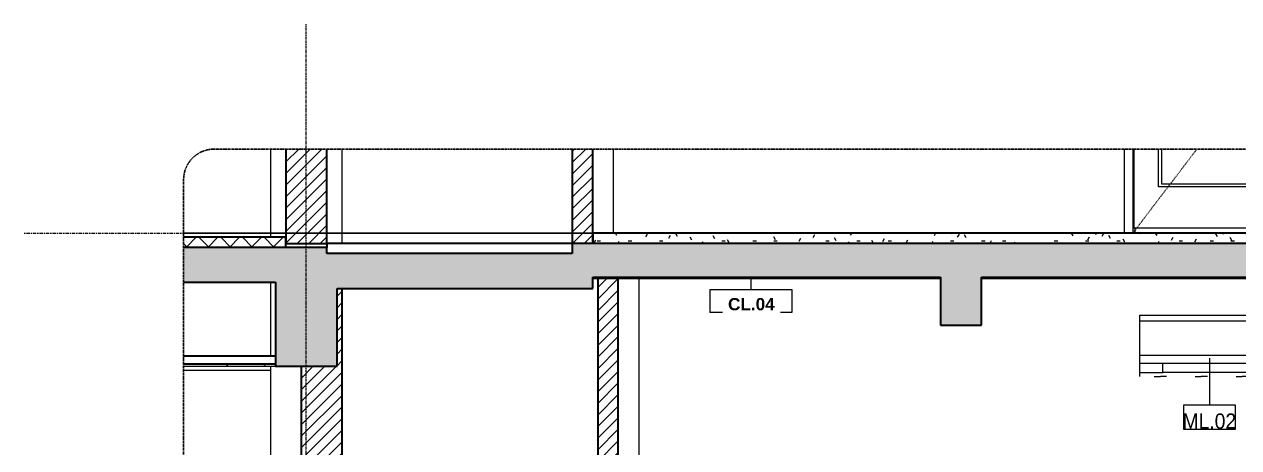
# Model space of a CAD drawing. Header units: millimetres. Extents: x 66631 to 260610, y 416 to 78637.
# Drawn here: x 145688 to 151624, y 4553 to 6619 of the extents above; entities that cross this region are included whole.
import ezdxf

# ---------------------------------------------------------------- set-up
doc = ezdxf.new("R2010")
doc.units = ezdxf.units.MM
for name, pattern in [('Centre', [31.75, 6.35, -4.7625, 15.875, -4.7625]), ('Dash', [6, 3, -3]), ('Grid Line', [22.225, 12.7, -3.175, 3.175, -3.175]), ('Hidden', [7.14375, 4.7625, -2.38125]), ('IMPORT-CENTER _2_', [40.64, 25.4, -5.08, 5.08, -5.08])]:
    doc.linetypes.add(name, pattern=pattern)
for name, color, linetype, lineweight in [('0-5', 130, 'Continuous', 5), ('A-CLNG-1', 250, 'Continuous', 35), ('A-CLNG-FNSH-1', 7, 'Continuous', 18), ('A-CLNG-IDEN', 151, 'Continuous', 9), ('A-CLNG-PATT-3', 13, 'Continuous', 18), ('A-DETL-GENF', 92, 'Continuous', 18), ('A-DETL-GENF-4', 92, 'Hidden', 25), ('A-DETL-GENF-5', 9, 'Continuous', 18), ('A-DETL-GENF-HDLN-1', 7, 'Dash', 18), ('A-DETL-MEDM', 33, 'Continuous', 35), ('A-DOOR', 31, 'Continuous', 18), ('A-DOOR-3', 7, 'Continuous', 18), ('A-FLOR-FNSH-1', 250, 'Continuous', 35), ('A-FLOR-LEVL-2', 51, 'Centre', 9), ('A-FLOR-PATT-1', 253, 'Continuous', 18), ('A-FLOR-PATT-2', 8, 'Continuous', 18), ('A-FLOR-PATT-3', 67, 'Continuous', 18), ('A-WALL-2', 250, 'Continuous', 35), ('A-WALL-3', 7, 'Continuous', 18), ('A-WALL-PATT-1', 9, 'Continuous', 18), ('A-WALL-PATT-2', 111, 'Continuous', 18), ('G-IMPT', 8, 'Continuous', 18), ('G-IMPT-4', 8, 'IMPORT-CENTER _2_', 18), ('M-EQPM', 50, 'Continuous', 18), ('M-EQPM-2', 7, 'Continuous', 18), ('M-EQPM-3', 50, 'Continuous', 25), ('M-EQPM-IDEN', 50, 'Continuous', 9), ('S-BEAM-2', 7, 'Continuous', 18), ('S-COLS-9', 7, 'Continuous', 18), ('S-GRID-1', 1, 'Grid Line', 9)]:
    doc.layers.add(name, color=color, linetype=linetype, lineweight=lineweight)
doc.styles.add('Arial_2', font='arial.ttf', dxfattribs={"width": 0.9, "height": 75})
doc.styles.add('Arial_B_3', font='arialbd.ttf', dxfattribs={"height": 60})
pattern_1 = [(50, (-72898.96, 15875), (364.368, -31.878), [38.1, -419.1]), (355, (-72898.96, 15875), (-70.486, 382.113), [30.48, -335.28]), (100.451, (-72868.6, 15872.34), (293.885, 350.233), [32.38, -356.18]), (46.184, (-72898.96, 15976.6), (542.158, -84.086), [57.15, -628.65]), (96.636, (-72853.8, 15969.6), (474.805, 494.855), [48.57, -534.27]), (351.184, (-72898.96, 15976.6), (474.81, 494.85), [45.72, -502.92]), (21, (-72848.15, 15951.2), (303.2285, -204.5305), [38.1, -419.1]), (326, (-72848.15, 15951.2), (123.604, 368.376), [30.48, -335.28]), (71.451, (-72822.9, 15934.16), (426.834, 163.843), [32.38, -356.18]), (37.5, (-72898.96, 15875), (6.1766, 169.1102), [3.353, -327.863, 3.353, -337.007, -336.55]), (37.5, (-72898.96, 15875), (6.1766, 169.1102), [-671.576, 3.353, -333.197]), (7.5, (-72898.96, 15875), (133.639, 200.3615), [3.353, -190.703, 3.353, -320.243, -128.27]), (7.5, (-72898.96, 15875), (133.639, 200.3615), [-517.652, 3.353, -124.917]), (327.5, (-73012.24, 15875), (271.1818, -11.4584), [3.353, -123.647, 3.353, -392.887, -525.78]), (327.5, (-73012.24, 15875), (271.1818, -11.4584), [-523.24, 3.353, -522.427]), (317.5, (-73063.04, 15875), (296.2585, 50.853), [3.353, -161.747, 3.353, -259.791, -373.38]), (317.5, (-73063.04, 15875), (296.2585, 50.853), [-428.244, 3.353, -370.027]), (45, (-72898.96, 15875), (-125.7236, 125.7236), []), (45, (-72898.96, 16065.5), (-125.7236, 125.7236), [])]
pattern_2 = [(45, (-72898.955, 15875), (-28.28427, 28.28427), [])]
pattern_3 = [(45, (151520.05, 15875), (-28.28427, 28.28427), [])]

# ---------------------------------------------------------------- blocks, each defined once
blk = doc.blocks.new('NCV_TKTC_KET CAU_rvt-7-TKCS_CĂN HỘ LOẠI 1B - MẶT CẮT 6')
at = {"layer": 'A-FLOR-PATT-1'}
h = blk.add_hatch(dxfattribs=at)
h.set_pattern_fill('FP_24', color=256, style=0, pattern_type=2)
h.set_pattern_definition(pattern_1)
h.paths.add_polyline_path([(-73873.6, 5380), (-69302.6, 5380), (-69302.6, 5385), (-74052.6, 5385), (-74052.6, 5380), (-73992, 5380)])
h.paths.add_polyline_path([(-75827.6, 5380), (-74252.6, 5380), (-74252.6, 5385), (-75952.6, 5385), (-75952.6, 5380)])
h = blk.add_hatch(dxfattribs=at)
h.set_pattern_fill('FP_24', color=256, style=0, pattern_type=2)
h.set_pattern_definition(pattern_1)
h.paths.add_polyline_path([(-73873.6, 5380), (-69302.6, 5380), (-69302.6, 5385), (-74052.6, 5385), (-74052.6, 5380), (-73992, 5380)])
h.paths.add_polyline_path([(-75827.6, 5380), (-74252.6, 5380), (-74252.6, 5385), (-75952.6, 5385), (-75952.6, 5380)])
at = {"layer": 'A-FLOR-FNSH-1'}
for p, q in [((-75952.6, 5380), (-74252.6, 5380)), ((-74052.6, 5380), (-69302.6, 5380))]:
    blk.add_line(p, q, dxfattribs=at)
at = {"layer": 'S-BEAM-2'}
blk.add_line((-77527.6, 4930), (-77952.6, 4930), dxfattribs=at)
at = {"layer": 'S-COLS-9'}
for p, q in [((-77527.6, 6010.3), (-77527.6, 5580)), ((-77177.6, 5550), (-77177.6, 6010.3)), ((-77527.6, 5360), (-77527.6, 5000)), ((-77527.6, 4950), (-77527.6, 2130))]:
    blk.add_line(p, q, dxfattribs=at)
blk = doc.blocks.new('DOOR_CW_01 CANH MO-PANEL KINH - DIW_01-900x2200-CỬA GỖ VÂN LAMINATE-553393-TKCS_CĂN HỘ LOẠI 1B - MẶT CẮT 6')
at = {"layer": 'A-DETL-GENF-HDLN-1'}
blk.add_line((-73312.6, 5600), (-72999.1, 6010.3), dxfattribs=at)
at = {"layer": 'A-DOOR-3'}
for p, q in [((-73352.6, 5600), (-73352.6, 6010.3)), ((-73312.6, 6010.3), (-73312.6, 5600)), ((-73307.6, 6010.3), (-73307.6, 5626)), ((-73187.6, 5826), (-73187.6, 6010.3)), ((-73172.6, 6010.3), (-73172.6, 5841)), ((-72632.6, 5841), (-72632.6, 6010.3)), ((-72617.6, 6010.3), (-72617.6, 5826)), ((-72497.6, 5626), (-72497.6, 6010.3)), ((-72492.6, 5600), (-72492.6, 6010.3)), ((-72452.6, 6010.3), (-72452.6, 5600)), ((-72617.6, 5826), (-73187.6, 5826)), ((-73172.6, 5841), (-72632.6, 5841)), ((-73307.6, 5626), (-72497.6, 5626)), ((-73302.6, 5626), (-73302.6, 5600)), ((-72502.6, 5626), (-72502.6, 5600))]:
    blk.add_line(p, q, dxfattribs=at)
blk = doc.blocks.new('NCV_TKTC_TANG 2_rvt-6-TKCS_CĂN HỘ LOẠI 1B - MẶT CẮT 6')
at = {"layer": 'A-FLOR-PATT-3'}
h = blk.add_hatch(dxfattribs=at)
h.set_pattern_fill('FP_25', color=256, style=0, pattern_type=2)
h.set_pattern_definition([(0, (-72898.955, 15875), (203.2, 50.8), [16.764, -135.636, 16.764, -135.636, -812.8]), (0, (-72898.955, 15875), (203.2, 50.8), [-304.8, 16.764, -288.036, 16.764, -135.636, -355.6]), (0, (-72898.955, 15875), (203.2, 50.8), [-762, 16.764, -84.836, 16.764, -237.236]), (120, (-72822.755, 15900.4), (-145.5941, 150.57636), [16.764, -135.636, 16.764, -135.636, -812.8]), (120, (-72822.755, 15900.4), (-145.5941, 150.57636), [-304.8, 16.764, -288.036, 16.764, -135.636, -355.6]), (120, (-72822.755, 15900.4), (-145.5941, 150.57636), [-762, 16.764, -84.836, 16.764, -237.236]), (240, (-72797.355, 16002), (-57.6059, -201.37636), [16.764, -135.636, 16.764, -135.636, -812.8]), (240, (-72797.355, 16002), (-57.6059, -201.37636), [-304.8, 16.764, -288.036, 16.764, -135.636, -355.6]), (240, (-72797.355, 16002), (-57.6059, -201.37636), [-762, 16.764, -84.836, 16.764, -237.236])])
h.paths.add_polyline_path([(-75952.6, 5550), (-72352.6, 5550), (-72352.6, 5600), (-75952.6, 5600)])
at = {"layer": 'A-WALL-PATT-1'}
h = blk.add_hatch(dxfattribs=at)
h.set_pattern_fill('FP_22', color=256, style=0, pattern_type=2)
h.set_pattern_definition(pattern_2)
h.paths.add_polyline_path([(-75952.6, 5550), (-75952.6, 6010.3), (-76052.6, 6010.3), (-76052.5, 5550)])
at = {"layer": 'A-FLOR-FNSH-1'}
for p, q in [((-72352.6, 5600), (-75952.6, 5600)), ((-75952.6, 5600), (-75952.6, 5550)), ((-76052.6, 5550), (-77252.6, 5550)), ((-77252.6, 5550), (-77252.6, 5530))]:
    blk.add_line(p, q, dxfattribs=at)
at = {"layer": 'A-WALL-2'}
for p, q in [((-76052.6, 6010.3), (-76052.6, 5550)), ((-75952.6, 5550), (-75952.6, 6010.3))]:
    blk.add_line(p, q, dxfattribs=at)
at = {"layer": 'A-WALL-3'}
for p, q in [((-73352.6, 5700), (-73352.6, 6010.3)), ((-73352.6, 5600), (-73352.6, 5700))]:
    blk.add_line(p, q, dxfattribs=at)
at = {"layer": 'S-COLS-9'}
blk.add_line((-75852.6, 6010.3), (-75852.6, 5600), dxfattribs=at)
at = {"layer": 'A-DOOR'}
blk.add_blockref('DOOR_CW_01 CANH MO-PANEL KINH - DIW_01-900x2200-CỬA GỖ VÂN LAMINATE-553393-TKCS_CĂN HỘ LOẠI 1B - MẶT CẮT 6', (0, 0), dxfattribs=at)
blk = doc.blocks.new('Air_Conditioner_on_wall_20381 - Air_Conditioner_on_wall_20381-V85-TKCS_CĂN HỘ LOẠI 1B - MẶT CẮT 6')
at = {"layer": 'M-EQPM-2'}
for p, q in [((-73277.6, 5170), (-73277.6, 5200)), ((-73277.6, 5200), (-72477.6, 5200)), ((-73277.6, 5004.1), (-73277.6, 5170)), ((-72477.6, 5170), (-73277.6, 5170)), ((-72477.6, 5200), (-72477.6, 5170)), ((-72477.6, 5170), (-72477.6, 5004.1)), ((-73277.6, 4964.8), (-73277.6, 5004.1)), ((-73277.6, 5004.1), (-72477.6, 5004.1)), ((-72477.6, 5004.1), (-72477.6, 4964.8)), ((-73277.6, 4919.1), (-73277.6, 4964.8)), ((-73277.6, 4964.8), (-73165.6, 4964.8)), ((-73165.6, 4964.8), (-72497.6, 4964.8)), ((-73165.6, 4919.1), (-73165.6, 4964.8)), ((-72497.6, 4964.8), (-72477.6, 4964.8)), ((-72497.6, 4964.8), (-72497.6, 4919.1)), ((-72477.6, 4964.8), (-72477.6, 4919.1)), ((-73277.6, 4900), (-73277.6, 4919.1)), ((-73277.6, 4919.1), (-73165.6, 4919.1)), ((-73207.5, 4900), (-73177.6, 4900)), ((-73147.6, 4900), (-73177.6, 4900)), ((-72497.6, 4919.1), (-73165.6, 4919.1)), ((-73007.5, 4900), (-72977.6, 4900)), ((-72947.6, 4900), (-72977.6, 4900)), ((-72807.5, 4900), (-72777.6, 4900)), ((-72747.6, 4900), (-72777.6, 4900)), ((-72607.5, 4900), (-72577.6, 4900)), ((-72547.6, 4900), (-72577.6, 4900)), ((-72497.6, 4919.1), (-72477.6, 4919.1)), ((-72477.6, 4919.1), (-72477.6, 4900))]:
    blk.add_line(p, q, dxfattribs=at)
blk = doc.blocks.new('NCV_TKTC_TANG 1_rvt-6-TKCS_CĂN HỘ LOẠI 1B - MẶT CẮT 6')
at = {"layer": 'A-WALL-PATT-1'}
h = blk.add_hatch(dxfattribs=at)
h.set_pattern_fill('FP_22', color=256, style=0, pattern_type=2)
h.set_pattern_definition(pattern_2)
h.paths.add_polyline_path([(-75927.6, 2150), (-75827.6, 2150), (-75827.6, 5380), (-75927.6, 5380), (-75927.6, 2200)])
at = {"layer": 'A-WALL-2'}
for p, q in [((-75827.6, 5380), (-75927.6, 5380)), ((-75927.6, 5380), (-75927.6, 2150)), ((-75827.6, 2150), (-75827.6, 5380))]:
    blk.add_line(p, q, dxfattribs=at)
at = {"layer": 'S-COLS-9'}
blk.add_line((-75727.9, 5380), (-75727.9, 2200), dxfattribs=at)
at = {"layer": 'M-EQPM'}
blk.add_blockref('Air_Conditioner_on_wall_20381 - Air_Conditioner_on_wall_20381-V85-TKCS_CĂN HỘ LOẠI 1B - MẶT CẮT 6', (0, 0), dxfattribs=at)
blk = doc.blocks.new('TKTC_XREF_251221_MB TANG 2-7 - TKTC_XREF_260130_MB TANG 2-5_dwg_THU NUOC - THU NUOC-444531-TKCS_MB TẦNG 1-4746810-TKCS_CĂN HỘ LOẠI 1B - MẶT CẮT 6')
at = {"layer": 'G-IMPT'}
for p, q in [((-76154.5, 5600), (-76304.5, 5600)), ((-76304.5, 5600), (-76154.5, 5600)), ((-76179.5, 5600), (-76279.5, 5600)), ((-76279.5, 5600), (-76179.5, 5600)), ((-76184.5, 5600), (-76274.5, 5600)), ((-76274.5, 5600), (-76184.5, 5600)), ((-76274.5, 5600), (-76184.5, 5600)), ((-76184.5, 5600), (-76274.5, 5600)), ((-76261.6, 5600), (-76261.6, 5600)), ((-76261.6, 5600), (-76261.6, 5600)), ((-76261.6, 5600), (-76261.6, 5600)), ((-76261.6, 5600), (-76237.5, 5600)), ((-76237.5, 5600), (-76261.6, 5600)), ((-76197.4, 5600), (-76261.6, 5600)), ((-76261.6, 5600), (-76197.4, 5600)), ((-76197.4, 5600), (-76261.6, 5600)), ((-76261.6, 5600), (-76197.4, 5600)), ((-76249.3, 5600), (-76249.3, 5600)), ((-76249.3, 5600), (-76249.3, 5600)), ((-76209.8, 5600), (-76249.3, 5600)), ((-76249.3, 5600), (-76209.8, 5600)), ((-76209.8, 5600), (-76249.3, 5600)), ((-76249.3, 5600), (-76209.8, 5600)), ((-76239.4, 5600), (-76239.4, 5600)), ((-76239.4, 5600), (-76239.4, 5600)), ((-76219.7, 5600), (-76239.4, 5600)), ((-76239.4, 5600), (-76219.7, 5600)), ((-76219.7, 5600), (-76239.4, 5600)), ((-76239.4, 5600), (-76219.7, 5600)), ((-76197.4, 5600), (-76221.5, 5600)), ((-76221.5, 5600), (-76197.4, 5600)), ((-76219.7, 5600), (-76219.7, 5600)), ((-76219.7, 5600), (-76219.7, 5600)), ((-76209.8, 5600), (-76209.8, 5600)), ((-76209.8, 5600), (-76209.8, 5600)), ((-76197.4, 5600), (-76197.4, 5600)), ((-76197.4, 5600), (-76197.4, 5600)), ((-76197.4, 5600), (-76197.4, 5600))]:
    blk.add_line(p, q, dxfattribs=at)
blk = doc.blocks.new('TKTC_XREF_251221_MB TANG 2-7 - TKTC_XREF_260130_MB TANG 2-5_dwg_$cc-4746798-TKCS_CĂN HỘ LOẠI 1B - MẶT CẮT 6')
at = {"layer": 'G-IMPT-4'}
for p, q in [((-77099.1, 5600), (-77220.2, 5600)), ((-77160, 5600), (-77159.3, 5600))]:
    blk.add_line(p, q, dxfattribs=at)
at = {"layer": 'M-EQPM'}
for p, q in [((-77204.6, 5600), (-77204.6, 5600)), ((-77159.6, 5600), (-77159.9, 5600)), ((-77159.9, 5600), (-77159.4, 5600)), ((-77159.4, 5600), (-77159.6, 5600))]:
    blk.add_line(p, q, dxfattribs=at)
blk = doc.blocks.new('TKTC_XREF_251221_MB TANG 2-7 - TKTC_XREF_260130_MB TANG 2-5_dwg_CUM U_DN100-4746799-TKCS_CĂN HỘ LOẠI 1B - MẶT CẮT 6')
at = {"layer": 'G-IMPT'}
for p, q in [((-77223.7, 5600), (-77222.9, 5600)), ((-77222.9, 5600), (-77223.7, 5600)), ((-77223.7, 5600), (-77223.7, 5600)), ((-77223.5, 5600), (-77222.8, 5600)), ((-77222.8, 5600), (-77223.5, 5600)), ((-77223.5, 5600), (-77223.5, 5600)), ((-77221.7, 5600), (-77221.7, 5600)), ((-77221.6, 5600), (-77221.6, 5600)), ((-77220.2, 5600), (-77220.2, 5600)), ((-77220.1, 5600), (-77220, 5600)), ((-77218.6, 5600), (-77218.6, 5600)), ((-77218.5, 5600), (-77218.5, 5600)), ((-77217.9, 5600), (-77217.9, 5600)), ((-77217.9, 5600), (-77217.9, 5600)), ((-77217.9, 5600), (-77217.9, 5600)), ((-77214.1, 5600), (-77217.9, 5600)), ((-77214.1, 5600), (-77217.9, 5600)), ((-77217.7, 5600), (-77217.7, 5600)), ((-77217.7, 5600), (-77217.7, 5600)), ((-77217.7, 5600), (-77217.7, 5600)), ((-77214, 5600), (-77217.7, 5600)), ((-77213.9, 5600), (-77217.7, 5600)), ((-77212.6, 5600), (-77161.2, 5600)), ((-77212.4, 5600), (-77161.1, 5600)), ((-77161.1, 5600), (-77161.2, 5600)), ((-77161.1, 5600), (-77161.2, 5600)), ((-77161.1, 5600), (-77161.2, 5600))]:
    blk.add_line(p, q, dxfattribs=at)
at = {"layer": 'G-IMPT', "flags": 128}
for points in [[(-77218.6, 5600), (-77222.9, 5600), (-77222.9, 5600), (-77218.6, 5600)], [(-77218.5, 5600), (-77222.8, 5600), (-77222.8, 5600), (-77218.5, 5600)], [(-77217.9, 5600), (-77214.1, 5600), (-77214.1, 5600), (-77217.9, 5600)], [(-77217.7, 5600), (-77213.9, 5600), (-77214, 5600), (-77217.7, 5600)], [(-77214.1, 5600), (-77214.1, 5600), (-77212.6, 5600), (-77212.5, 5600), (-77214.1, 5600), (-77214.1, 5600)], [(-77214, 5600), (-77214, 5600), (-77212.4, 5600), (-77212.4, 5600), (-77213.9, 5600), (-77213.9, 5600)], [(-77212.6, 5600), (-77161.2, 5600), (-77161.2, 5600)], [(-77212.4, 5600), (-77161.1, 5600), (-77161.1, 5600)]]:
    blk.add_lwpolyline(points, dxfattribs=at)
blk = doc.blocks.new('TKTC_XREF_251221_MB TANG 2-7 - TKTC_XREF_251221_MB TANG 2-7-2039446-TKCS_CĂN HỘ LOẠI 1B - MẶT CẮT 6')
at = {"layer": 'M-EQPM'}
for p, q in [((-77252.4, 5600), (-77212.6, 5600)), ((-77212.6, 5600), (-77252.4, 5600)), ((-77212.4, 5600), (-77092.6, 5600)), ((-77092.6, 5600), (-77212.4, 5600))]:
    blk.add_line(p, q, dxfattribs=at)
at = {"layer": 'M-EQPM-3'}
for p, q in [((-77952.6, 5600), (-77177.6, 5600)), ((-77177.6, 5600), (-72452.6, 5600))]:
    blk.add_line(p, q, dxfattribs=at)
for name in ['TKTC_XREF_251221_MB TANG 2-7 - TKTC_XREF_260130_MB TANG 2-5_dwg_CUM U_DN100-4746799-TKCS_CĂN HỘ LOẠI 1B - MẶT CẮT 6', 'TKTC_XREF_251221_MB TANG 2-7 - TKTC_XREF_260130_MB TANG 2-5_dwg_$cc-4746798-TKCS_CĂN HỘ LOẠI 1B - MẶT CẮT 6', 'TKTC_XREF_251221_MB TANG 2-7 - TKTC_XREF_260130_MB TANG 2-5_dwg_THU NUOC - THU NUOC-444531-TKCS_MB TẦNG 1-4746810-TKCS_CĂN HỘ LOẠI 1B - MẶT CẮT 6']:
    blk.add_blockref(name, (0, 0))
blk = doc.blocks.new('BORDER VIEW - BORDER VIEW-3686277-TKCS_CĂN HỘ LOẠI 1B - MẶT CẮT 6')
at = {"layer": 'A-DETL-GENF-4'}
for p, q in [((-77802.6, 6010.3), (-68474.1, 6010.3)), ((-77952.6, 1690), (-77952.6, 5860.3))]:
    blk.add_line(p, q, dxfattribs=at)
blk.add_arc((-77802.6, 5860.3), 150, 90, 180, dxfattribs=at)
blk = doc.blocks.new('M_ME Tag - Boxed-4073756-TKCS_CĂN HỘ LOẠI 1B - MẶT CẮT 6')
at = {"layer": 'M-EQPM-IDEN'}
for p, q in [((-71546.8, 4999.1), (-71546.8, 5119.1)), ((-71546.8, 5119.1), (-71296.8, 5119.1)), ((-71296.8, 5119.1), (-71296.8, 4999.1)), ((-71296.8, 4999.1), (-71546.8, 4999.1))]:
    blk.add_line(p, q, dxfattribs=at)
blk = doc.blocks.new('M_Ceiling Tag w Height - M_Ceiling Tag-4076437-TKCS_CĂN HỘ LOẠI 1B - MẶT CẮT 6')
at = {"layer": 'A-CLNG-IDEN'}
for p, q in [((-70384.8, 5323.3), (-70384.8, 5212.1)), ((-70384.8, 5323.3), (-69983.7, 5323.3)), ((-69983.7, 5323.3), (-69983.7, 5212.1)), ((-69983.7, 5212.1), (-70384.8, 5212.1))]:
    blk.add_line(p, q, dxfattribs=at)

msp = doc.modelspace()

# ---------------------------------------------------------------- hatches: boundary and pattern name
at = {"layer": 'A-CLNG-PATT-3'}
h = msp.add_hatch(dxfattribs=at)
h.set_pattern_fill('FP_26', color=256, style=0, pattern_type=2)
h.set_pattern_definition([(0, (151520.05, 15875), (406.4, 101.6), [16.764, -288.036, 16.764, -288.036, -1625.6]), (0, (151520.05, 15875), (406.4, 101.6), [-609.6, 16.764, -592.836, 16.764, -288.036, -711.2]), (0, (151520.05, 15875), (406.4, 101.6), [-1524, 16.764, -186.436, 16.764, -491.236]), (120, (151672.45, 15925.8), (-291.1882, 301.1527), [16.764, -288.036, 16.764, -288.036, -1625.6]), (120, (151672.45, 15925.8), (-291.1882, 301.1527), [-609.6, 16.764, -592.836, 16.764, -288.036, -711.2]), (120, (151672.45, 15925.8), (-291.1882, 301.1527), [-1524, 16.764, -186.436, 16.764, -491.236]), (240, (151723.25, 16129), (-115.2118, -402.7527), [16.764, -288.036, 16.764, -288.036, -1625.6]), (240, (151723.25, 16129), (-115.2118, -402.7527), [-609.6, 16.764, -592.836, 16.764, -288.036, -711.2]), (240, (151723.25, 16129), (-115.2118, -402.7527), [-1524, 16.764, -186.436, 16.764, -491.236])])
h.paths.add_polyline_path([(146901.3, 4950), (146916.4, 4950), (146916.4, 4960), (146466.4, 4960), (146466.4, 4950), (146891.4, 4950)])
at = {"layer": 'A-DETL-GENF-5'}
h = msp.add_hatch(dxfattribs=at)
h.set_pattern_fill('FP_24', color=256, style=0, pattern_type=2)
h.set_pattern_definition([(50, (151520.05, 15875), (364.368, -31.878), [38.1, -419.1]), (355, (151520.05, 15875), (-70.486, 382.113), [30.48, -335.28]), (100.451, (151550.4, 15872.34), (293.885, 350.233), [32.38, -356.18]), (46.184, (151520.05, 15976.6), (542.158, -84.086), [57.15, -628.65]), (96.636, (151565.23, 15969.6), (474.805, 494.855), [48.57, -534.27]), (351.184, (151520.05, 15976.6), (474.81, 494.85), [45.72, -502.92]), (21, (151570.85, 15951.2), (303.2285, -204.5305), [38.1, -419.1]), (326, (151570.85, 15951.2), (123.604, 368.376), [30.48, -335.28]), (71.451, (151596.12, 15934.16), (426.834, 163.843), [32.38, -356.18]), (37.5, (151520.05, 15875), (6.1766, 169.1102), [3.353, -327.863, 3.353, -337.007, -336.55]), (37.5, (151520.05, 15875), (6.1766, 169.1102), [-671.576, 3.353, -333.197]), (7.5, (151520.05, 15875), (133.6389, 200.3615), [3.353, -190.703, 3.353, -320.243, -128.27]), (7.5, (151520.05, 15875), (133.6389, 200.3615), [-517.652, 3.353, -124.917]), (327.5, (151406.76, 15875), (271.1818, -11.4584), [3.353, -123.647, 3.353, -392.887, -525.78]), (327.5, (151406.76, 15875), (271.1818, -11.4584), [-523.24, 3.353, -522.427]), (317.5, (151355.96, 15875), (296.2585, 50.853), [3.353, -161.747, 3.353, -259.791, -373.38]), (317.5, (151355.96, 15875), (296.2585, 50.853), [-428.244, 3.353, -370.027]), (45, (151520.05, 15875), (-125.7236, 125.7236), []), (45, (151520.05, 16065.5), (-125.7236, 125.7236), [])])
h.paths.add_polyline_path([(155116.4, 1550), (155416.4, 1550.5), (155416.4, 1980), (156095, 1980), (156095, 2150), (148491.4, 2150), (148491.4, 1650), (148691.4, 1650), (148691.4, 1980), (150166.4, 1980), (150166.4, 1750), (150366.4, 1750), (150366.4, 1980), (155116.4, 1980), (155116.4, 1550.4)])
h.paths.add_polyline_path([(146916.4, 1550), (147241.4, 1550), (147241.4, 2130), (146466.4, 2130), (146466.4, 1960), (146916.4, 1960), (146916.4, 1930)])
h.paths.add_polyline_path([(155166.4, 4950), (155416.4, 4950), (155416.4, 5380), (156095, 5380), (156095, 5550), (148366.4, 5550), (148366.4, 5500), (147166.4, 5500), (147166.4, 5530), (146466.4, 5530), (146466.4, 5360), (146916.4, 5360), (146916.4, 4950), (147216.4, 4950), (147216.4, 5330), (148466.4, 5330), (148466.4, 5385), (150166.4, 5385), (150166.4, 5150), (150366.4, 5150), (150366.4, 5385), (155116.4, 5385), (155116.4, 4950)])
at = {"layer": 'A-FLOR-PATT-2'}
h = msp.add_hatch(dxfattribs=at)
h.set_pattern_fill('FP_27', color=256, style=0, pattern_type=2)
h.set_pattern_definition([(45, (151520.05, 15875), (-53.033, 53.033), []), (135, (151520.05, 15875), (-53.033, -53.033), [])])
h.paths.add_polyline_path([(146916.4, 5530), (146966.4, 5530), (146966.4, 5580), (146466.4, 5580), (146466.4, 5530), (146902.1, 5530)])
at = {"layer": 'A-WALL-PATT-2'}
h = msp.add_hatch(dxfattribs=at)
h.set_pattern_fill('FP_22', color=256, style=0, pattern_type=2)
h.set_pattern_definition(pattern_3)
h.paths.add_polyline_path([(147030.6, 5550), (147166.4, 5550), (147166.4, 6010.3), (146966.4, 6010.3), (146966.4, 5550)])
h = msp.add_hatch(dxfattribs=at)
h.set_pattern_fill('FP_22', color=256, style=0, pattern_type=2)
h.set_pattern_definition(pattern_3)
h.paths.add_polyline_path([(147235.5, 2150), (147241.4, 2150), (147241.4, 5330), (147216.4, 5330), (147216.4, 4950), (147041.4, 4950), (147041.4, 2150)])

# ---------------------------------------------------------------- linework, layer by layer
at = {"layer": 'A-CLNG-1'}
for p, q in [((146916.4, 5000), (146466.4, 5000)), ((146916.4, 4960), (146466.4, 4960))]:
    msp.add_line(p, q, dxfattribs=at)
at = {"layer": 'A-CLNG-FNSH-1'}
msp.add_line((146466.4, 4950), (146916.4, 4950), dxfattribs=at)
at = {"layer": 'A-CLNG-IDEN'}
msp.add_line((149239.2, 5375.7), (149239.2, 5324), dxfattribs=at)
at = {"layer": 'A-DETL-MEDM'}
for p, q in [((147166.4, 5530), (146466.4, 5530)), ((147166.4, 5500), (147166.4, 5530)), ((156095, 5550), (148366.4, 5550)), ((148366.4, 5550), (148366.4, 5500)), ((148366.4, 5500), (147166.4, 5500)), ((146466.4, 5360), (146916.4, 5360)), ((146916.4, 5360), (146916.4, 4950)), ((148466.4, 5330), (148466.4, 5385)), ((148466.4, 5385), (150166.4, 5385)), ((150166.4, 5385), (150166.4, 5150)), ((150366.4, 5150), (150366.4, 5385)), ((150366.4, 5385), (155116.4, 5385)), ((147216.4, 4950), (147216.4, 5330)), ((147216.4, 5330), (148466.4, 5330)), ((150166.4, 5150), (150366.4, 5150)), ((146916.4, 4950), (147216.4, 4950))]:
    msp.add_line(p, q, dxfattribs=at)
at = {"layer": 'A-FLOR-FNSH-1'}
for p, q in [((146966.4, 5580), (146466.4, 5580)), ((146966.4, 5530), (146966.4, 5580))]:
    msp.add_line(p, q, dxfattribs=at)
at = {"layer": 'A-FLOR-LEVL-2'}
msp.add_line((145687.7, 5600), (156826.3, 5600), dxfattribs=at)
at = {"layer": 'A-WALL-2'}
for p, q in [((146966.4, 6010.3), (146966.4, 5550)), ((147166.4, 5550), (147166.4, 6010.3)), ((146966.4, 5550), (147166.4, 5550)), ((147241.4, 2150), (147241.4, 5330)), ((147041.4, 4950), (147041.4, 2150))]:
    msp.add_line(p, q, dxfattribs=at)
at = {"layer": 'M-EQPM-IDEN'}
msp.add_line((151482, 4989.3), (151482, 4761.6), dxfattribs=at)
at = {"layer": 'S-GRID-1'}
for p, q in [((147066.4, 5369.3), (147066.4, 6619.3)), ((147066.4, 2277.5), (147066.4, 5369.3))]:
    msp.add_line(p, q, dxfattribs=at)

# ---------------------------------------------------------------- block references
at = {"layer": '0-5'}
for name in ['NCV_TKTC_KET CAU_rvt-7-TKCS_CĂN HỘ LOẠI 1B - MẶT CẮT 6', 'NCV_TKTC_TANG 2_rvt-6-TKCS_CĂN HỘ LOẠI 1B - MẶT CẮT 6', 'NCV_TKTC_TANG 1_rvt-6-TKCS_CĂN HỘ LOẠI 1B - MẶT CẮT 6']:
    msp.add_blockref(name, (224419, 0), dxfattribs=at)
at = {"layer": 'A-CLNG-IDEN'}
msp.add_blockref('M_Ceiling Tag w Height - M_Ceiling Tag-4076437-TKCS_CĂN HỘ LOẠI 1B - MẶT CẮT 6', (219423.4, 0.8), dxfattribs=at)
at = {"layer": 'A-DETL-GENF'}
msp.add_blockref('BORDER VIEW - BORDER VIEW-3686277-TKCS_CĂN HỘ LOẠI 1B - MẶT CẮT 6', (224419, 0), dxfattribs=at)
at = {"layer": 'M-EQPM'}
msp.add_blockref('TKTC_XREF_251221_MB TANG 2-7 - TKTC_XREF_251221_MB TANG 2-7-2039446-TKCS_CĂN HỘ LOẠI 1B - MẶT CẮT 6', (224419, 0), dxfattribs=at)
at = {"layer": 'M-EQPM-IDEN'}
msp.add_blockref('M_ME Tag - Boxed-4073756-TKCS_CĂN HỘ LOẠI 1B - MẶT CẮT 6', (222902.8, -357.4), dxfattribs=at)

# ---------------------------------------------------------------- texts
at = {"layer": 'M-EQPM-IDEN', "insert": (151480.5, 4681.7), "char_height": 75, "width": 270.9, "attachment_point": 5, "line_spacing_factor": 0.936439, "style": 'Arial_2'}
msp.add_mtext('\\pt22.5,45,67.5,90,112.5,135,157.5,180,202.5,225,247.5,270,292.5,315,337.5,360,382.5,405,427.5,450,472.5,495,517.5,540,562.5,585,607.5,630,652.5,675,697.5,720;ML.02', dxfattribs=at)

# ---------------------------------------------------------------- next in the draw order: texts
at = {"layer": 'A-CLNG-IDEN', "insert": (149241.9, 5252.8), "char_height": 60, "width": 251.5, "attachment_point": 5, "line_spacing_factor": 0.936439, "style": 'Arial_B_3', "bg_fill": 3, "box_fill_scale": 1.25, "bg_fill_color": 256, "bg_fill_true_color": 13158600, "bg_fill_transparency": 0}
msp.add_mtext('\\pt634.9998,1270.0002,1905,2539.9998,3175.0002,3810,4444.9998,5080.0002,5715,6349.9998,6985.0002,7620,8254.9998,8890.0002,9525,10159.9998,10795.0002,11430,12064.9998,12700.0002,13335,13969.9998,14605.0002,15240,15874.9998,16510.0002,17145,17779.9998,18415.0002,19050,19684.9998,20320.0002;CL.04', dxfattribs=at)

doc.saveas('drawing.dxf')
